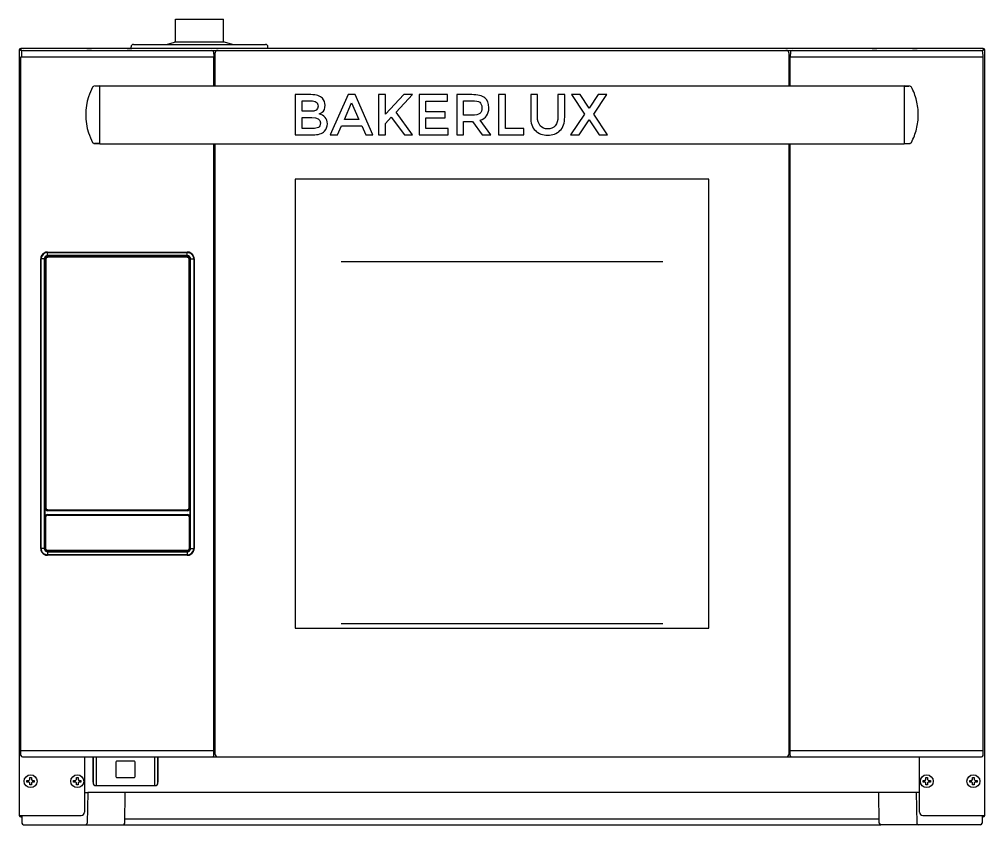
# Model space of a CAD drawing. Header units: millimetres. Extents: x -10733 to -5990, y 4258 to 7122.
# Drawn here: x -7986 to -7386, y 5611 to 6112 of the extents above; entities that cross this region are included whole.
import ezdxf

# ---------------------------------------------------------------- set-up
doc = ezdxf.new("R2010")
doc.units = ezdxf.units.MM
doc.header["$LTSCALE"] = 346.5
doc.layers.get('0').update_dxf_attribs({"linetype": 'CONTINUOUS'})
doc.layers.add('ASSI', color=7, linetype='CONTINUOUS')
doc.layers.add('GEOM', color=7, linetype='CONTINUOUS')

msp = doc.modelspace()

# ---------------------------------------------------------------- linework, layer by layer
at = {"color": 7, "linetype": 'Continuous'}
for p, q in [((-7986.04, 6092.8), (-7986.04, 5617.1)), ((-7985.85, 6092.8), (-7986.04, 6092.8)), ((-7985.85, 6092.8), (-7985.22, 6092.8)), ((-7985.14, 6093.51), (-7985.14, 6093.7)), ((-7386.94, 6093.7), (-7985.14, 6093.7)), ((-7985.14, 6093.51), (-7985.14, 6092.88)), ((-7984.52, 6092.08), (-7985.14, 6092.7)), ((-7985.04, 6092.8), (-7984.44, 6092.19)), ((-7984.73, 6091.51), (-7984.78, 6088.5)), ((-7983.73, 6092.5), (-7388.36, 6092.5)), ((-7943.99, 6092.5), (-7943.99, 6092.55)), ((-7943.99, 6092.55), (-7941.09, 6092.55)), ((-7941.09, 6092.5), (-7941.09, 6092.55)), ((-7918.99, 6092.5), (-7918.99, 6092.55)), ((-7918.99, 6092.55), (-7916.09, 6092.55)), ((-7916.09, 6092.5), (-7916.09, 6092.55)), ((-7865.29, 6091.51), (-7865.24, 6088.5)), ((-7864.54, 6090.5), (-7864.54, 6070.5)), ((-7507.54, 6070.5), (-7507.54, 6090.5)), ((-7506.79, 6091.51), (-7506.84, 6088.5)), ((-7455.99, 6092.55), (-7453.09, 6092.55)), ((-7455.99, 6092.5), (-7455.99, 6092.55)), ((-7453.09, 6092.5), (-7453.09, 6092.55)), ((-7430.99, 6092.55), (-7428.09, 6092.55)), ((-7430.99, 6092.5), (-7430.99, 6092.55)), ((-7428.09, 6092.5), (-7428.09, 6092.55)), ((-7387.64, 6092.19), (-7387.04, 6092.8)), ((-7386.94, 6092.7), (-7387.56, 6092.08)), ((-7387.36, 6091.51), (-7387.3, 6088.5)), ((-7386.94, 6093.51), (-7386.94, 6093.7)), ((-7386.94, 6093.51), (-7386.94, 6092.88)), ((-7386.23, 6092.8), (-7386.86, 6092.8)), ((-7386.23, 6092.8), (-7386.04, 6092.8)), ((-7386.04, 5617.1), (-7386.04, 6092.8)), ((-7985.04, 5657.5), (-7985.04, 6088.5)), ((-7985.04, 6088.5), (-7865.04, 6088.5)), ((-7983.4, 6088.5), (-7866.62, 6088.5)), ((-7865.04, 6088.5), (-7865.04, 6070.5)), ((-7865.04, 6070.5), (-7865.04, 6088.5)), ((-7865.04, 6088.5), (-7864.54, 6088.5)), ((-7507.54, 6088.5), (-7507.15, 6088.5)), ((-7507.04, 6088.5), (-7387.04, 6088.5)), ((-7507.04, 6070.5), (-7507.04, 6088.5)), ((-7507.04, 6070.5), (-7507.04, 6088.5)), ((-7505.46, 6088.5), (-7388.68, 6088.5)), ((-7387.04, 5657.5), (-7387.04, 6088.5)), ((-7936.04, 6070.38), (-7939.62, 6070.25)), ((-7936.04, 6070.28), (-7939.12, 6070.18)), ((-7936.04, 6034.49), (-7936.04, 6070.5)), ((-7936.04, 6070.5), (-7436.04, 6070.5)), ((-7432.46, 6070.25), (-7436.05, 6070.38)), ((-7436.04, 6070.5), (-7436.04, 6034.49)), ((-7436.04, 6070.28), (-7432.97, 6070.18)), ((-7814.54, 6065), (-7814.54, 6040)), ((-7804.81, 6065), (-7814.54, 6065)), ((-7810.32, 6054.63), (-7810.32, 6061.1)), ((-7810.32, 6061.1), (-7804.92, 6061.1)), ((-7781.74, 6065), (-7792.76, 6040)), ((-7777.24, 6065), (-7781.74, 6065)), ((-7766.22, 6040), (-7777.24, 6065)), ((-7762.75, 6065), (-7762.75, 6040)), ((-7758.53, 6065), (-7762.75, 6065)), ((-7747.09, 6065), (-7758.53, 6052.8)), ((-7758.53, 6052.8), (-7758.53, 6065)), ((-7751.77, 6054.05), (-7741.72, 6065)), ((-7741.72, 6065), (-7747.09, 6065)), ((-7737.57, 6065), (-7737.57, 6040)), ((-7720.01, 6065), (-7737.57, 6065)), ((-7733.35, 6054.41), (-7733.35, 6061.03)), ((-7733.35, 6061.03), (-7720.01, 6061.03)), ((-7720.01, 6061.03), (-7720.01, 6065)), ((-7714.18, 6065), (-7714.18, 6040)), ((-7704.88, 6065), (-7714.18, 6065)), ((-7709.96, 6052.23), (-7709.96, 6061.17)), ((-7709.96, 6061.17), (-7704.6, 6061.17)), ((-7688.15, 6065), (-7688.15, 6040)), ((-7683.93, 6065), (-7688.15, 6065)), ((-7683.93, 6044), (-7683.93, 6065)), ((-7668.22, 6065), (-7668.22, 6050.98)), ((-7664, 6065), (-7668.22, 6065)), ((-7664, 6051.16), (-7664, 6065)), ((-7651.27, 6065), (-7651.27, 6051.16)), ((-7647.05, 6065), (-7651.27, 6065)), ((-7647.05, 6050.98), (-7647.05, 6065)), ((-7642.76, 6065), (-7634.78, 6052.84)), ((-7637.54, 6065), (-7642.76, 6065)), ((-7631.96, 6056.56), (-7637.54, 6065)), ((-7626.2, 6065), (-7631.78, 6056.56)), ((-7628.95, 6052.84), (-7620.98, 6065)), ((-7620.98, 6065), (-7626.2, 6065)), ((-7804.96, 6054.63), (-7810.32, 6054.63)), ((-7784.03, 6049.58), (-7779.49, 6059.88)), ((-7779.49, 6059.88), (-7774.95, 6049.58)), ((-7741.58, 6040), (-7751.77, 6054.05)), ((-7721.37, 6054.41), (-7733.35, 6054.41)), ((-7721.37, 6050.66), (-7721.37, 6054.41)), ((-7631.78, 6056.56), (-7631.96, 6056.56)), ((-7810.32, 6043.9), (-7810.32, 6050.73)), ((-7810.32, 6050.73), (-7804.24, 6050.73)), ((-7774.95, 6049.58), (-7784.03, 6049.58)), ((-7758.53, 6047.01), (-7754.88, 6050.94)), ((-7754.88, 6050.94), (-7746.59, 6040)), ((-7733.35, 6043.97), (-7733.35, 6050.66)), ((-7733.35, 6050.66), (-7721.37, 6050.66)), ((-7704.71, 6052.23), (-7709.96, 6052.23)), ((-7709.96, 6040), (-7709.96, 6048.4)), ((-7709.96, 6048.4), (-7704.42, 6048.4)), ((-7704.42, 6048.4), (-7698.45, 6040)), ((-7693.08, 6040), (-7699.63, 6049.08)), ((-7634.78, 6052.84), (-7643.37, 6040)), ((-7638.11, 6040), (-7631.96, 6049.4)), ((-7631.96, 6049.4), (-7631.78, 6049.4)), ((-7631.78, 6049.4), (-7625.63, 6040)), ((-7620.37, 6040), (-7628.95, 6052.84)), ((-7803.7, 6043.9), (-7810.32, 6043.9)), ((-7788.25, 6040), (-7785.75, 6045.68)), ((-7785.75, 6045.68), (-7773.23, 6045.68)), ((-7773.23, 6045.68), (-7770.73, 6040)), ((-7758.53, 6040), (-7758.53, 6047.01)), ((-7719.58, 6043.97), (-7733.35, 6043.97)), ((-7719.58, 6040), (-7719.58, 6043.97)), ((-7672.52, 6044), (-7683.93, 6044)), ((-7672.52, 6040), (-7672.52, 6044)), ((-7814.54, 6040), (-7803.6, 6040)), ((-7792.76, 6040), (-7788.25, 6040)), ((-7770.73, 6040), (-7766.22, 6040)), ((-7762.75, 6040), (-7758.53, 6040)), ((-7746.59, 6040), (-7741.58, 6040)), ((-7737.57, 6040), (-7719.58, 6040)), ((-7714.18, 6040), (-7709.96, 6040)), ((-7698.45, 6040), (-7693.08, 6040)), ((-7688.15, 6040), (-7672.52, 6040)), ((-7643.37, 6040), (-7638.11, 6040)), ((-7625.63, 6040), (-7620.37, 6040)), ((-7939.62, 6034.74), (-7936.04, 6034.62)), ((-7936.04, 6034.71), (-7939.12, 6034.82)), ((-7936.04, 6034.5), (-7436.04, 6034.5)), ((-7865.04, 6034.5), (-7865.04, 5975.5)), ((-7865.04, 5657.5), (-7865.04, 6034.5)), ((-7864.54, 6034.5), (-7864.54, 5655.5)), ((-7507.54, 5655.5), (-7507.54, 6034.5)), ((-7507.04, 5657.5), (-7507.04, 6034.5)), ((-7507.04, 5657.5), (-7507.04, 6034.5)), ((-7436.05, 6034.62), (-7432.46, 6034.74)), ((-7436.04, 6034.71), (-7432.97, 6034.82)), ((-7814.54, 6012.5), (-7814.54, 5733.5)), ((-7557.54, 6012.5), (-7814.54, 6012.5)), ((-7557.54, 5733.5), (-7557.54, 6012.5)), ((-7865.04, 5770.5), (-7865.04, 5657.5)), ((-7814.54, 5733.5), (-7557.54, 5733.5)), ((-7984.99, 5654.48), (-7985.04, 5657.5)), ((-7985.04, 5657.5), (-7983.04, 5657.5)), ((-7985.04, 5657.5), (-7865.04, 5657.5)), ((-7983.99, 5653.5), (-7388.09, 5653.5)), ((-7945.54, 5653.5), (-7945.54, 5619.1)), ((-7940.19, 5637.85), (-7940.19, 5653.5)), ((-7940.19, 5637.85), (-7940.19, 5653.5)), ((-7940.04, 5653.5), (-7940.04, 5636.8)), ((-7938.04, 5636.05), (-7938.04, 5653.2)), ((-7902.04, 5653.2), (-7902.04, 5636.05)), ((-7900.04, 5636.8), (-7900.04, 5653.5)), ((-7899.89, 5653.5), (-7899.89, 5637.85)), ((-7899.89, 5653.5), (-7899.89, 5637.85)), ((-7865.09, 5654.48), (-7865.04, 5657.5)), ((-7865.04, 5657.5), (-7864.54, 5657.5)), ((-7507.54, 5657.5), (-7387.04, 5657.5)), ((-7507.04, 5657.5), (-7387.04, 5657.5)), ((-7506.99, 5654.48), (-7507.04, 5657.5)), ((-7426.54, 5619.1), (-7426.54, 5653.5)), ((-7387.09, 5654.48), (-7387.04, 5657.5)), ((-7926.04, 5650.3), (-7926.04, 5641.3)), ((-7914.54, 5650.8), (-7925.54, 5650.8)), ((-7914.04, 5641.3), (-7914.04, 5650.3)), ((-7900.04, 5650.8), (-7899.89, 5650.8)), ((-7979.54, 5639.4), (-7979.54, 5640.7)), ((-7979.54, 5640.7), (-7978.54, 5640.7)), ((-7978.54, 5640.7), (-7978.54, 5639.4)), ((-7950.54, 5639.4), (-7950.54, 5640.7)), ((-7950.54, 5640.7), (-7949.54, 5640.7)), ((-7949.54, 5640.7), (-7949.54, 5639.4)), ((-7925.54, 5640.8), (-7914.54, 5640.8)), ((-7900.04, 5640.8), (-7899.89, 5640.8)), ((-7422.54, 5640.7), (-7421.54, 5640.7)), ((-7422.54, 5639.4), (-7422.54, 5640.7)), ((-7421.54, 5640.7), (-7421.54, 5639.4)), ((-7393.54, 5640.7), (-7392.54, 5640.7)), ((-7393.54, 5639.4), (-7393.54, 5640.7)), ((-7392.54, 5640.7), (-7392.54, 5639.4)), ((-7981.34, 5637.9), (-7981.34, 5638.9)), ((-7981.34, 5638.9), (-7980.04, 5638.9)), ((-7980.04, 5637.9), (-7981.34, 5637.9)), ((-7980.04, 5638.9), (-7979.54, 5639.4)), ((-7979.54, 5637.4), (-7980.04, 5637.9)), ((-7979.54, 5636.1), (-7979.54, 5637.4)), ((-7978.54, 5636.1), (-7979.54, 5636.1)), ((-7978.54, 5639.4), (-7978.04, 5638.9)), ((-7978.04, 5637.9), (-7978.54, 5637.4)), ((-7978.54, 5637.4), (-7978.54, 5636.1)), ((-7978.04, 5638.9), (-7976.74, 5638.9)), ((-7976.74, 5637.9), (-7978.04, 5637.9)), ((-7976.74, 5638.9), (-7976.74, 5637.9)), ((-7952.34, 5637.9), (-7952.34, 5638.9)), ((-7952.34, 5638.9), (-7951.04, 5638.9)), ((-7951.04, 5637.9), (-7952.34, 5637.9)), ((-7951.04, 5638.9), (-7950.54, 5639.4)), ((-7950.54, 5637.4), (-7951.04, 5637.9)), ((-7950.54, 5636.1), (-7950.54, 5637.4)), ((-7949.54, 5636.1), (-7950.54, 5636.1)), ((-7949.54, 5639.4), (-7949.04, 5638.9)), ((-7949.04, 5637.9), (-7949.54, 5637.4)), ((-7949.54, 5637.4), (-7949.54, 5636.1)), ((-7949.04, 5638.9), (-7947.74, 5638.9)), ((-7947.74, 5637.9), (-7949.04, 5637.9)), ((-7947.74, 5638.9), (-7947.74, 5637.9)), ((-7939.04, 5635.8), (-7901.04, 5635.8)), ((-7424.34, 5638.9), (-7423.04, 5638.9)), ((-7424.34, 5637.9), (-7424.34, 5638.9)), ((-7423.04, 5637.9), (-7424.34, 5637.9)), ((-7423.04, 5638.9), (-7422.54, 5639.4)), ((-7422.54, 5637.4), (-7423.04, 5637.9)), ((-7422.54, 5636.1), (-7422.54, 5637.4)), ((-7421.54, 5636.1), (-7422.54, 5636.1)), ((-7421.54, 5639.4), (-7421.04, 5638.9)), ((-7421.04, 5637.9), (-7421.54, 5637.4)), ((-7421.54, 5637.4), (-7421.54, 5636.1)), ((-7421.04, 5638.9), (-7419.74, 5638.9)), ((-7419.74, 5637.9), (-7421.04, 5637.9)), ((-7419.74, 5638.9), (-7419.74, 5637.9)), ((-7395.34, 5638.9), (-7394.04, 5638.9)), ((-7395.34, 5637.9), (-7395.34, 5638.9)), ((-7394.04, 5637.9), (-7395.34, 5637.9)), ((-7394.04, 5638.9), (-7393.54, 5639.4)), ((-7393.54, 5637.4), (-7394.04, 5637.9)), ((-7393.54, 5636.1), (-7393.54, 5637.4)), ((-7392.54, 5636.1), (-7393.54, 5636.1)), ((-7392.54, 5639.4), (-7392.04, 5638.9)), ((-7392.04, 5637.9), (-7392.54, 5637.4)), ((-7392.54, 5637.4), (-7392.54, 5636.1)), ((-7392.04, 5638.9), (-7390.74, 5638.9)), ((-7390.74, 5637.9), (-7392.04, 5637.9)), ((-7390.74, 5638.9), (-7390.74, 5637.9)), ((-7945.54, 5631.4), (-7943.54, 5631.4)), ((-7943.54, 5631.4), (-7943.87, 5612.38)), ((-7428.54, 5631.4), (-7943.54, 5631.4)), ((-7920.52, 5612.38), (-7920.19, 5631.4)), ((-7451.56, 5612.38), (-7451.89, 5631.4)), ((-7426.54, 5631.4), (-7428.54, 5631.4)), ((-7428.54, 5631.4), (-7428.21, 5612.38)), ((-7986.04, 5617.1), (-7947.54, 5617.1)), ((-7985.14, 5617), (-7984.42, 5617)), ((-7985.14, 5616.2), (-7984.41, 5616.2)), ((-7984.42, 5617.1), (-7984.38, 5612.39)), ((-7424.54, 5617.1), (-7386.04, 5617.1)), ((-7387.67, 5617.1), (-7387.71, 5612.39)), ((-7386.94, 5617), (-7387.67, 5617)), ((-7386.94, 5616.2), (-7387.67, 5616.2)), ((-7983.38, 5611.4), (-7921.52, 5611.4)), ((-7451.6, 5614.8), (-7920.48, 5614.8)), ((-7388.71, 5611.4), (-7450.56, 5611.4))]:
    msp.add_line(p, q, dxfattribs=at)
at = {"color": 9, "linetype": 'Continuous'}
for p, q in [((-7968.47, 5967.17), (-7968.47, 5967.18)), ((-7968.47, 5967.17), (-7881.62, 5967.17)), ((-7968.46, 5965.5), (-7968.46, 5966.94)), ((-7968.46, 5966.94), (-7881.63, 5966.94)), ((-7968.46, 5964.98), (-7968.46, 5965.5)), ((-7968.46, 5964.71), (-7968.46, 5964.98)), ((-7881.63, 5964.98), (-7968.46, 5964.98)), ((-7881.62, 5964.71), (-7968.46, 5964.71)), ((-7968.4, 5964.13), (-7968.4, 5964.26)), ((-7968.4, 5964.01), (-7968.4, 5964.13)), ((-7881.68, 5964.13), (-7881.68, 5964.26)), ((-7881.68, 5964.01), (-7881.68, 5964.13)), ((-7881.63, 5965.5), (-7881.63, 5966.94)), ((-7881.63, 5964.98), (-7881.63, 5965.5)), ((-7881.62, 5964.71), (-7881.63, 5964.95)), ((-7881.62, 5967.17), (-7881.61, 5967.18)), ((-7972.71, 5962.92), (-7972.72, 5962.93)), ((-7972.71, 5783.07), (-7972.71, 5962.92)), ((-7971.29, 5962.91), (-7972.49, 5962.91)), ((-7972.49, 5783.08), (-7972.49, 5962.91)), ((-7970.53, 5962.91), (-7971.29, 5962.91)), ((-7970.53, 5962.91), (-7970.53, 5783.08)), ((-7970.25, 5962.91), (-7970.5, 5962.91)), ((-7970.25, 5962.91), (-7970.25, 5783.08)), ((-7969.67, 5962.86), (-7969.8, 5962.86)), ((-7969.8, 5808.14), (-7969.8, 5962.5)), ((-7969.55, 5962.86), (-7969.67, 5962.86)), ((-7880.53, 5962.86), (-7880.41, 5962.86)), ((-7880.41, 5962.86), (-7880.28, 5962.86)), ((-7880.28, 5962.5), (-7880.28, 5808.14)), ((-7879.83, 5962.91), (-7879.56, 5962.91)), ((-7879.83, 5783.08), (-7879.83, 5962.91)), ((-7879.56, 5783.08), (-7879.56, 5962.91)), ((-7879.56, 5962.91), (-7878.79, 5962.91)), ((-7878.79, 5962.91), (-7877.6, 5962.91)), ((-7877.6, 5962.91), (-7877.6, 5783.08)), ((-7877.37, 5962.92), (-7877.36, 5962.93)), ((-7877.37, 5962.92), (-7877.37, 5783.07)), ((-7969.67, 5808.14), (-7969.8, 5808.14)), ((-7969.55, 5808.14), (-7969.67, 5808.14)), ((-7970.15, 5783.04), (-7970.15, 5802.45)), ((-7970.15, 5802.45), (-7969.9, 5802.45)), ((-7969.9, 5783.04), (-7969.9, 5802.45)), ((-7969.9, 5802.45), (-7969.81, 5802.37)), ((-7969.79, 5802.37), (-7969.81, 5802.37)), ((-7969.81, 5802.25), (-7969.81, 5802.37)), ((-7969.81, 5783.25), (-7969.81, 5802.25)), ((-7969.74, 5802.37), (-7969.79, 5802.37)), ((-7968.5, 5804.1), (-7881.59, 5804.1)), ((-7968.5, 5804.1), (-7968.5, 5803.85)), ((-7968.5, 5803.85), (-7968.41, 5803.76)), ((-7968.5, 5803.85), (-7881.59, 5803.85)), ((-7968.44, 5806.7), (-7968.4, 5806.74)), ((-7968.41, 5803.74), (-7968.41, 5803.76)), ((-7968.41, 5803.76), (-7968.24, 5803.76)), ((-7968.41, 5803.73), (-7968.41, 5803.74)), ((-7968.4, 5806.99), (-7968.4, 5806.87)), ((-7968.4, 5806.87), (-7968.4, 5806.74)), ((-7881.68, 5806.74), (-7968.4, 5806.74)), ((-7968.24, 5803.76), (-7881.84, 5803.76)), ((-7881.84, 5803.76), (-7881.67, 5803.76)), ((-7881.68, 5806.99), (-7881.68, 5806.87)), ((-7881.68, 5806.87), (-7881.68, 5806.74)), ((-7881.65, 5806.7), (-7881.68, 5806.74)), ((-7881.59, 5803.85), (-7881.67, 5803.76)), ((-7881.67, 5803.74), (-7881.67, 5803.76)), ((-7881.67, 5803.73), (-7881.67, 5803.74)), ((-7881.59, 5804.1), (-7881.59, 5803.85)), ((-7880.34, 5802.37), (-7880.29, 5802.37)), ((-7880.29, 5802.37), (-7880.27, 5802.37)), ((-7880.19, 5802.45), (-7880.27, 5802.37)), ((-7880.27, 5802.37), (-7880.27, 5802.25)), ((-7880.27, 5802.25), (-7880.27, 5783.25)), ((-7879.94, 5802.45), (-7880.19, 5802.45)), ((-7880.19, 5802.45), (-7880.19, 5783.04)), ((-7879.94, 5802.45), (-7879.94, 5783.04)), ((-7972.71, 5783.07), (-7972.72, 5783.06)), ((-7971.29, 5783.08), (-7972.49, 5783.08)), ((-7970.53, 5783.08), (-7971.29, 5783.08)), ((-7970.25, 5783.08), (-7970.53, 5783.08)), ((-7970.15, 5783.04), (-7969.9, 5783.04)), ((-7969.9, 5783.04), (-7969.81, 5783.13)), ((-7969.81, 5783.13), (-7969.81, 5783.25)), ((-7969.79, 5783.13), (-7969.81, 5783.13)), ((-7969.74, 5783.13), (-7969.79, 5783.13)), ((-7968.5, 5781.64), (-7968.41, 5781.73)), ((-7968.5, 5781.39), (-7968.5, 5781.64)), ((-7881.59, 5781.64), (-7968.5, 5781.64)), ((-7881.59, 5781.39), (-7968.5, 5781.39)), ((-7881.62, 5778.83), (-7968.47, 5778.83)), ((-7968.47, 5778.83), (-7968.47, 5778.82)), ((-7968.46, 5781.29), (-7881.62, 5781.29)), ((-7968.46, 5781.29), (-7968.46, 5781.04)), ((-7968.46, 5781.01), (-7968.46, 5780.5)), ((-7968.46, 5781.01), (-7881.63, 5781.01)), ((-7968.46, 5780.5), (-7968.46, 5779.05)), ((-7881.63, 5779.05), (-7968.46, 5779.05)), ((-7968.41, 5781.77), (-7968.41, 5781.75)), ((-7968.41, 5781.75), (-7968.41, 5781.73)), ((-7968.24, 5781.73), (-7968.41, 5781.73)), ((-7881.84, 5781.73), (-7968.24, 5781.73)), ((-7881.67, 5781.73), (-7881.84, 5781.73)), ((-7881.67, 5781.77), (-7881.67, 5781.75)), ((-7881.67, 5781.75), (-7881.67, 5781.73)), ((-7881.59, 5781.64), (-7881.67, 5781.73)), ((-7881.62, 5781.29), (-7881.63, 5781.01)), ((-7881.63, 5781.01), (-7881.63, 5780.5)), ((-7881.63, 5780.5), (-7881.63, 5779.05)), ((-7881.62, 5778.83), (-7881.61, 5778.82)), ((-7881.59, 5781.39), (-7881.59, 5781.64)), ((-7880.34, 5783.13), (-7880.29, 5783.13)), ((-7880.29, 5783.13), (-7880.27, 5783.13)), ((-7880.27, 5783.25), (-7880.27, 5783.13)), ((-7880.19, 5783.04), (-7880.27, 5783.13)), ((-7879.94, 5783.04), (-7880.19, 5783.04)), ((-7879.83, 5783.08), (-7879.59, 5783.08)), ((-7879.56, 5783.08), (-7878.79, 5783.08)), ((-7878.79, 5783.08), (-7877.6, 5783.08)), ((-7877.37, 5783.07), (-7877.36, 5783.06))]:
    msp.add_line(p, q, dxfattribs=at)
at = {"color": 2, "linetype": 'Continuous'}
for p, q in [((-7786.04, 5961.4), (-7586.04, 5961.4)), ((-7786.04, 5736.4), (-7586.04, 5736.4))]:
    msp.add_line(p, q, dxfattribs=at)
msp.add_line((-7921.52, 5611.4), (-7450.56, 5611.4))
at = {"color": 9, "linetype": 'Continuous'}
for points in [[(-7881.62, 5964.71), (-7881.63, 5964.8), (-7881.63, 5964.9), (-7881.63, 5964.98)], [(-7970.25, 5962.91), (-7970.35, 5962.91), (-7970.44, 5962.91), (-7970.53, 5962.91)], [(-7968.46, 5781.29), (-7968.46, 5781.19), (-7968.46, 5781.1), (-7968.46, 5781.01)], [(-7879.83, 5783.08), (-7879.73, 5783.08), (-7879.64, 5783.08), (-7879.56, 5783.08)]]:
    msp.add_lwpolyline(points, dxfattribs=at)
at = {"color": 7, "linetype": 'Continuous'}
for centre in [(-7979.04, 5638.4), (-7950.04, 5638.4), (-7422.04, 5638.4), (-7393.04, 5638.4)]:
    msp.add_circle(centre, 4, dxfattribs=at)
for centre, radius, start, end in [((-7985.14, 6092.8), 0.9, 90, 180), ((-7985.14, 6092.8), 0.1, 90, 180), ((-7983.73, 6091.5), 1, 90, 179), ((-7866.29, 6091.5), 1, 1, 90), ((-7862.54, 6090.5), 2, 90, 180), ((-7509.54, 6090.5), 2, 0, 90), ((-7505.79, 6091.5), 1, 90, 179), ((-7388.36, 6091.5), 1, 1, 90), ((-7386.94, 6092.8), 0.9, 0, 90), ((-7386.94, 6092.8), 0.1, 0, 90), ((-7908.2, 6052.45), 36.6, 151.84192, 162.05076), ((-7908.31, 6052.5), 36.48, 162.06464, 197.9354), ((-7908.2, 6052.54), 36.6, 197.94928, 208.15808), ((-7983.99, 5654.5), 1, 181, 270), ((-7937.44, 5653.2), 0.6, 149.66827, 180), ((-7902.64, 5653.2), 0.6, 0, 30.33173), ((-7866.09, 5654.5), 1, 270, 359), ((-7862.54, 5655.5), 2, 180, 270), ((-7509.54, 5655.5), 2, 270, 0), ((-7505.99, 5654.5), 1, 181, 270), ((-7388.09, 5654.5), 1, 270, 359), ((-7925.54, 5650.3), 0.5, 90, 180), ((-7914.54, 5650.3), 0.5, 0, 90), ((-7925.54, 5641.3), 0.5, 180, 270), ((-7914.54, 5641.3), 0.5, 270, 0), ((-7939.89, 5637.85), 0.3, 180, 239.99593), ((-7939.89, 5637.85), 0.3, 180, 240), ((-7939.04, 5636.8), 1, 180, 270), ((-7938.29, 5636.05), 0.25, 270, 0), ((-7901.79, 5636.05), 0.25, 180, 270), ((-7901.04, 5636.8), 1, 270, 0), ((-7900.19, 5637.85), 0.3, 300.00407, 0), ((-7900.19, 5637.85), 0.3, 300, 360), ((-7985.14, 5617.1), 0.9, 180, 270), ((-7985.14, 5617.1), 0.1, 180, 270), ((-7947.54, 5619.1), 2, 270, 0), ((-7424.54, 5619.1), 2, 180, 270), ((-7386.94, 5617.1), 0.9, 270, 0), ((-7386.94, 5617.1), 0.1, 270, 0), ((-7983.38, 5612.4), 1, 180.5, 270), ((-7944.87, 5612.4), 1, 270, 359), ((-7921.52, 5612.4), 1, 270, 359), ((-7450.56, 5612.4), 1, 181, 270), ((-7427.21, 5612.4), 1, 181, 270), ((-7388.71, 5612.4), 1, 270, 359.5)]:
    msp.add_arc(centre, radius, start, end, dxfattribs=at)
at = {"color": 9, "linetype": 'Continuous'}
for centre, radius, start, end in [((-7968.46, 5962.92), 4.25, 162.84151, 168.04752), ((-7968.45, 5962.92), 4.26, 153.03693, 162.82757), ((-7968.45, 5962.91), 4.03, 98.97584, 171.40524), ((-7968.46, 5962.92), 4.26, 144.22945, 153.02025), ((-7968.46, 5962.92), 4.25, 137.9545, 144.22719), ((-7968.46, 5962.91), 4.26, 131.05687, 137.94539), ((-7968.46, 5962.92), 4.25, 124.25659, 131.05082), ((-7968.46, 5962.91), 4.26, 118.42283, 124.25413), ((-7968.46, 5962.91), 4.26, 107.33611, 118.40734), ((-7968.46, 5962.91), 4.25, 102.04861, 107.32018), ((-7968.46, 5962.91), 4.26, 92.48161, 102.03745), ((-7968.45, 5962.91), 4.03, 90.04591, 98.98082), ((-7968.46, 5962.93), 4.24, 90.0409, 92.47617), ((-7881.68, 5962.85), 1.41, 72.47117, 89.924), ((-7881.63, 5962.91), 4.03, 81.3986, 89.95547), ((-7881.62, 5962.93), 4.24, 87.66926, 89.95968), ((-7881.62, 5962.91), 4.26, 78.05788, 87.66298), ((-7881.62, 5962.92), 4.25, 72.84151, 78.04752), ((-7881.62, 5962.91), 4.26, 63.03693, 72.82757), ((-7881.62, 5962.91), 4.26, 54.22945, 63.02025), ((-7881.63, 5962.91), 4.03, 8.97578, 61.04081), ((-7881.62, 5962.92), 4.25, 47.9545, 54.22719), ((-7881.63, 5962.91), 4.26, 41.05687, 47.94539), ((-7881.62, 5962.92), 4.25, 34.25659, 41.05082), ((-7881.62, 5962.92), 4.26, 28.42283, 34.25413), ((-7881.63, 5962.92), 4.26, 17.33611, 28.40734), ((-7881.62, 5962.92), 4.25, 12.04861, 17.32018), ((-7968.45, 5962.92), 4.26, 168.05788, 177.66298), ((-7968.47, 5962.92), 4.24, 177.66926, 179.95968), ((-7968.46, 5962.91), 4.03, 171.3986, 179.95547), ((-7968.39, 5962.85), 1.41, 162.47117, 179.924), ((-7881.63, 5962.91), 4.03, 0.04591, 8.98082), ((-7881.63, 5962.92), 4.26, 2.48161, 12.03745), ((-7881.61, 5962.92), 4.24, 0.0409, 2.47617), ((-7881.69, 5808.14), 1.41, 342.47117, 359.924), ((-7968.5, 5802.45), 1.65, 89.98583, 180.01417), ((-7968.49, 5802.45), 1.41, 165.3672, 179.9758), ((-7968.41, 5802.35), 1.41, 90.08818, 108.93286), ((-7968.5, 5802.45), 1.41, 90.0108, 103.73492), ((-7968.4, 5808.15), 1.41, 252.47117, 269.924), ((-7881.68, 5802.36), 1.41, 73.60618, 89.93414), ((-7881.58, 5802.45), 1.65, 359.98583, 90.01417), ((-7881.59, 5802.44), 1.41, 75.3672, 89.9758), ((-7881.68, 5802.36), 1.41, 0.08818, 18.93286), ((-7881.59, 5802.45), 1.41, 0.0108, 13.73492), ((-7968.47, 5783.08), 4.24, 180.0409, 182.47617), ((-7968.45, 5783.08), 4.26, 182.48161, 192.03745), ((-7968.46, 5783.08), 4.25, 192.04861, 197.32018), ((-7968.45, 5783.08), 4.26, 197.33611, 208.40734), ((-7968.46, 5783.09), 4.03, 180.04591, 188.98082), ((-7968.45, 5783.09), 4.03, 188.97578, 241.04081), ((-7968.46, 5783.08), 4.26, 208.42283, 214.25413), ((-7968.46, 5783.08), 4.25, 214.25659, 221.05082), ((-7968.46, 5783.08), 4.26, 221.05687, 227.94539), ((-7968.46, 5783.08), 4.25, 227.9545, 234.22719), ((-7968.46, 5783.08), 4.26, 234.22945, 243.02025), ((-7968.46, 5783.08), 4.26, 243.03693, 252.82757), ((-7968.5, 5783.04), 1.65, 179.98583, 270.01417), ((-7968.49, 5783.04), 1.41, 180.0108, 193.73492), ((-7968.4, 5783.13), 1.41, 180.08818, 198.93286), ((-7968.46, 5783.08), 4.25, 252.84151, 258.04752), ((-7968.46, 5783.08), 4.26, 258.05788, 267.66298), ((-7968.45, 5783.08), 4.03, 261.3986, 269.95547), ((-7968.5, 5783.05), 1.41, 255.3672, 269.9758), ((-7968.41, 5783.14), 1.41, 253.60618, 269.93414), ((-7968.46, 5783.07), 4.24, 267.66926, 269.95968), ((-7881.68, 5783.14), 1.41, 270.08818, 288.93286), ((-7881.63, 5783.08), 4.03, 270.04591, 278.98082), ((-7881.62, 5783.07), 4.24, 270.0409, 272.47617), ((-7881.58, 5783.04), 1.65, 269.98583, 0.01417), ((-7881.59, 5783.05), 1.41, 270.0108, 283.73492), ((-7881.62, 5783.08), 4.26, 272.48161, 282.03745), ((-7881.63, 5783.09), 4.03, 278.97584, 351.40524), ((-7881.62, 5783.08), 4.25, 282.04861, 287.32018), ((-7881.62, 5783.08), 4.26, 287.33611, 298.40734), ((-7881.59, 5783.04), 1.41, 345.3672, 359.9758), ((-7881.62, 5783.08), 4.26, 298.42283, 304.25413), ((-7881.62, 5783.08), 4.25, 304.25659, 311.05082), ((-7881.63, 5783.08), 4.26, 311.05687, 317.94539), ((-7881.62, 5783.08), 4.25, 317.9545, 324.22719), ((-7881.62, 5783.08), 4.26, 324.22945, 333.02025), ((-7881.63, 5783.08), 4.26, 333.03693, 342.82757), ((-7881.63, 5783.09), 4.03, 351.3986, 359.95547), ((-7881.62, 5783.08), 4.25, 342.84151, 348.04752), ((-7881.63, 5783.08), 4.26, 348.05788, 357.66298), ((-7881.61, 5783.08), 4.24, 357.66926, 359.95968)]:
    msp.add_arc(centre, radius, start, end, dxfattribs=at)
at = {"color": 7, "linetype": 'Continuous'}
for centre, major_axis, ratio, start_param, end_param in [((-7968.47, 5962.92), (-3.01, 3.01), 0.998783, 0.52312, 0.784789), ((-7968.47, 5962.92), (-3.01, 3.01), 0.998783, -0.523121, 0.52312), ((-7968.47, 5962.92), (-3.01, 3.01), 0.998783, -0.784789, -0.523121), ((-7881.61, 5962.92), (3.01, 3.01), 0.998783, 0.52312, 0.784789), ((-7881.61, 5962.92), (3.01, 3.01), 0.998783, 5.760065, 6.806306), ((-7881.61, 5962.92), (3.01, 3.01), 0.998783, 5.498396, 5.760065), ((-7968.47, 5783.07), (3.01, 3.01), 0.998783, 2.356803, 2.618472), ((-7968.47, 5783.07), (3.01, 3.01), 0.998783, 2.618472, 3.664713), ((-7968.47, 5783.07), (3.01, 3.01), 0.998783, 3.664713, 3.926382), ((-7881.61, 5783.07), (-3.01, 3.01), 0.998783, 2.356803, 2.618472), ((-7881.61, 5783.07), (-3.01, 3.01), 0.998783, 2.618472, 3.664713), ((-7881.61, 5783.07), (-3.01, 3.01), 0.998783, 3.664713, 3.926382), ((-7940.29, 5637.93), (-0.25, 0), 0.176327, 3.141593, 4.298887)]:
    msp.add_ellipse(centre, major_axis=major_axis, ratio=ratio, start_param=start_param, end_param=end_param, dxfattribs=at)
for points, knots in [([(-7985.85, 6092.8), (-7985.75, 6092.78), (-7985.51, 6092.74), (-7985.27, 6092.71), (-7985.14, 6092.7)], [0, 0, 0, 0, 0.444743, 1, 1, 1, 1]), ([(-7985.22, 6092.8), (-7985.22, 6092.79), (-7985.19, 6092.75), (-7985.16, 6092.72), (-7985.14, 6092.7)], [0, 0, 0, 0, 0.232177, 1, 1, 1, 1]), ([(-7985.14, 6093.51), (-7985.12, 6093.4), (-7985.09, 6093.17), (-7985.06, 6092.93), (-7985.04, 6092.8)], [0, 0, 0, 0, 0.444743, 1, 1, 1, 1]), ([(-7985.14, 6092.88), (-7985.13, 6092.87), (-7985.1, 6092.85), (-7985.07, 6092.82), (-7985.04, 6092.8)], [0, 0, 0, 0, 0.232177, 1, 1, 1, 1]), ([(-7386.94, 6093.51), (-7386.96, 6093.4), (-7387, 6093.17), (-7387.02, 6092.93), (-7387.04, 6092.8)], [0, 0, 0, 0, 0.444743, 1, 1, 1, 1]), ([(-7386.94, 6092.88), (-7386.95, 6092.87), (-7386.99, 6092.85), (-7387.02, 6092.82), (-7387.04, 6092.8)], [0, 0, 0, 0, 0.232177, 1, 1, 1, 1]), ([(-7386.86, 6092.8), (-7386.87, 6092.79), (-7386.89, 6092.75), (-7386.92, 6092.72), (-7386.94, 6092.7)], [0, 0, 0, 0, 0.232177, 1, 1, 1, 1]), ([(-7386.23, 6092.8), (-7386.34, 6092.78), (-7386.57, 6092.74), (-7386.81, 6092.71), (-7386.94, 6092.7)], [0, 0, 0, 0, 0.444743, 1, 1, 1, 1]), ([(-7431.61, 6035.27), (-7430.21, 6037.9), (-7428.03, 6043.53), (-7426.92, 6052.5), (-7428.03, 6061.46), (-7430.21, 6067.09), (-7431.61, 6069.72)], [0, 0, 0, 0, 0.25, 0.5, 0.75, 1, 1, 1, 1])]:
    msp.add_open_spline(points, degree=3, knots=knots, dxfattribs=at)
for points in [[(-7940.47, 6069.72), (-7940.31, 6070.02), (-7939.95, 6070.24), (-7939.62, 6070.25)], [(-7432.46, 6070.25), (-7432.13, 6070.24), (-7431.77, 6070.02), (-7431.61, 6069.72)], [(-7804.92, 6061.1), (-7803.38, 6061.1), (-7802.24, 6060.81), (-7801.5, 6060.29)], [(-7800.45, 6064.37), (-7801.67, 6064.78), (-7803.13, 6065), (-7804.81, 6065)], [(-7801.5, 6060.29), (-7800.77, 6059.78), (-7800.38, 6058.92), (-7800.38, 6057.74)], [(-7797.7, 6062.74), (-7798.3, 6063.42), (-7799.23, 6063.96), (-7800.45, 6064.37)], [(-7795.98, 6058.38), (-7795.98, 6059.99), (-7796.55, 6061.46), (-7797.7, 6062.74)], [(-7696.69, 6063.07), (-7698.34, 6064.35), (-7701.09, 6065), (-7704.88, 6065)], [(-7704.6, 6061.17), (-7702.35, 6061.17), (-7700.77, 6060.85), (-7699.88, 6060.23)], [(-7699.88, 6060.23), (-7699.02, 6059.63), (-7698.55, 6058.52), (-7698.55, 6056.88)], [(-7694.23, 6056.88), (-7694.23, 6059.7), (-7695.05, 6061.78), (-7696.69, 6063.07)], [(-7800.38, 6057.74), (-7800.38, 6055.66), (-7801.92, 6054.63), (-7804.96, 6054.63)], [(-7798.77, 6053.38), (-7798.63, 6053.45), (-7798.3, 6053.66), (-7797.84, 6054.02)], [(-7797.84, 6054.02), (-7796.62, 6054.95), (-7795.98, 6056.41), (-7795.98, 6058.38)], [(-7698.55, 6056.88), (-7698.55, 6055.23), (-7698.98, 6054.05), (-7699.84, 6053.34)], [(-7699.63, 6049.08), (-7696.05, 6050.15), (-7694.23, 6052.73), (-7694.23, 6056.88)], [(-7804.24, 6050.73), (-7800.7, 6050.73), (-7798.91, 6049.62), (-7798.91, 6047.4)], [(-7799.66, 6052.98), (-7799.23, 6053.16), (-7798.95, 6053.3), (-7798.77, 6053.38)], [(-7795.98, 6050.87), (-7796.91, 6051.94), (-7798.12, 6052.62), (-7799.66, 6052.98)], [(-7794.58, 6046.94), (-7794.58, 6048.51), (-7795.05, 6049.8), (-7795.98, 6050.87)], [(-7699.84, 6053.34), (-7700.7, 6052.59), (-7702.35, 6052.23), (-7704.71, 6052.23)], [(-7668.22, 6050.98), (-7668.22, 6047.37), (-7667.26, 6044.58), (-7665.27, 6042.64)], [(-7662.3, 6045.71), (-7663.43, 6047.04), (-7664, 6048.87), (-7664, 6051.16)], [(-7651.27, 6051.16), (-7651.27, 6048.87), (-7651.84, 6047.04), (-7652.98, 6045.71)], [(-7650.03, 6042.65), (-7648.05, 6044.58), (-7647.05, 6047.37), (-7647.05, 6050.98)], [(-7800.16, 6044.61), (-7800.99, 6044.11), (-7802.17, 6043.9), (-7803.7, 6043.9)], [(-7803.6, 6040), (-7800.2, 6040), (-7797.8, 6040.75), (-7796.38, 6042.33)], [(-7798.91, 6047.4), (-7798.91, 6046.04), (-7799.34, 6045.11), (-7800.16, 6044.61)], [(-7796.38, 6042.33), (-7795.19, 6043.65), (-7794.58, 6045.18), (-7794.58, 6046.94)], [(-7665.27, 6042.64), (-7663.29, 6040.71), (-7660.75, 6039.75), (-7657.64, 6039.75)], [(-7657.64, 6043.72), (-7659.61, 6043.72), (-7661.14, 6044.36), (-7662.3, 6045.71)], [(-7652.98, 6045.71), (-7654.13, 6044.36), (-7655.71, 6043.72), (-7657.64, 6043.72)], [(-7657.64, 6039.75), (-7654.56, 6039.75), (-7652.02, 6040.71), (-7650.03, 6042.65)], [(-7939.62, 6034.74), (-7939.95, 6034.76), (-7940.31, 6034.98), (-7940.47, 6035.27)], [(-7431.61, 6035.27), (-7431.77, 6034.98), (-7432.13, 6034.76), (-7432.46, 6034.74)]]:
    msp.add_open_spline(points, degree=3, dxfattribs=at)
at = {"color": 9, "linetype": 'Continuous'}
for points, knots in [([(-7968.46, 5964.98), (-7968.98, 5964.98), (-7970.08, 5964.54), (-7970.53, 5963.44), (-7970.53, 5962.91)], [0, 0, 0, 0, 0.500075, 1, 1, 1, 1]), ([(-7968.46, 5964.71), (-7968.92, 5964.71), (-7969.87, 5964.33), (-7970.26, 5963.37), (-7970.25, 5962.91)], [0, 0, 0, 0, 0.500075, 1, 1, 1, 1]), ([(-7968.47, 5967.17), (-7968.46, 5967.16), (-7968.47, 5967.08), (-7968.46, 5967.01), (-7968.46, 5966.94)], [0, 0, 0, 0, 0.081765, 1, 1, 1, 1]), ([(-7881.62, 5967.17), (-7881.63, 5967.15), (-7881.61, 5967.07), (-7881.63, 5967), (-7881.63, 5966.94)], [0, 0, 0, 0, 0.284532, 1, 1, 1, 1]), ([(-7879.56, 5962.91), (-7879.56, 5963.44), (-7880, 5964.54), (-7881.1, 5964.98), (-7881.63, 5964.98)], [0, 0, 0, 0, 0.500075, 1, 1, 1, 1]), ([(-7879.83, 5962.91), (-7879.83, 5963.37), (-7880.21, 5964.33), (-7881.17, 5964.71), (-7881.62, 5964.71)], [0, 0, 0, 0, 0.500075, 1, 1, 1, 1]), ([(-7972.71, 5962.92), (-7972.7, 5962.91), (-7972.61, 5962.92), (-7972.54, 5962.91), (-7972.49, 5962.91)], [0, 0, 0, 0, 0.284532, 1, 1, 1, 1]), ([(-7877.37, 5962.92), (-7877.37, 5962.92), (-7877.45, 5962.92), (-7877.53, 5962.91), (-7877.6, 5962.91)], [0, 0, 0, 0, 0.081765, 1, 1, 1, 1]), ([(-7972.71, 5783.07), (-7972.71, 5783.08), (-7972.63, 5783.07), (-7972.56, 5783.08), (-7972.49, 5783.08)], [0, 0, 0, 0, 0.081765, 1, 1, 1, 1]), ([(-7970.53, 5783.08), (-7970.53, 5782.55), (-7970.08, 5781.46), (-7968.98, 5781.01), (-7968.46, 5781.01)], [0, 0, 0, 0, 0.500075, 1, 1, 1, 1]), ([(-7970.25, 5783.08), (-7970.26, 5782.62), (-7969.87, 5781.67), (-7968.92, 5781.28), (-7968.46, 5781.29)], [0, 0, 0, 0, 0.500075, 1, 1, 1, 1]), ([(-7968.47, 5778.83), (-7968.45, 5778.84), (-7968.47, 5778.93), (-7968.46, 5779), (-7968.46, 5779.05)], [0, 0, 0, 0, 0.284532, 1, 1, 1, 1]), ([(-7881.63, 5781.01), (-7881.1, 5781.01), (-7880, 5781.46), (-7879.56, 5782.55), (-7879.56, 5783.08)], [0, 0, 0, 0, 0.500075, 1, 1, 1, 1]), ([(-7881.62, 5778.83), (-7881.62, 5778.83), (-7881.62, 5778.91), (-7881.62, 5778.98), (-7881.63, 5779.05)], [0, 0, 0, 0, 0.081765, 1, 1, 1, 1]), ([(-7881.62, 5781.29), (-7881.17, 5781.28), (-7880.21, 5781.67), (-7879.83, 5782.62), (-7879.83, 5783.08)], [0, 0, 0, 0, 0.500075, 1, 1, 1, 1]), ([(-7877.37, 5783.07), (-7877.39, 5783.09), (-7877.47, 5783.07), (-7877.54, 5783.08), (-7877.6, 5783.08)], [0, 0, 0, 0, 0.284532, 1, 1, 1, 1])]:
    msp.add_open_spline(points, degree=3, knots=knots, dxfattribs=at)
for points in [[(-7969.73, 5963.28), (-7969.63, 5963.6), (-7969.4, 5963.89), (-7969.11, 5964.06)], [(-7969.11, 5964.06), (-7968.9, 5964.19), (-7968.65, 5964.26), (-7968.4, 5964.26)], [(-7968.98, 5963.85), (-7968.81, 5963.95), (-7968.6, 5964.01), (-7968.4, 5964.01)], [(-7881.68, 5964.01), (-7881.46, 5964.01), (-7881.24, 5963.94), (-7881.05, 5963.82)], [(-7881.26, 5964.19), (-7880.94, 5964.09), (-7880.65, 5963.85), (-7880.48, 5963.57)], [(-7881.03, 5966.9), (-7880.56, 5966.83), (-7880.09, 5966.67), (-7879.68, 5966.44)], [(-7969.55, 5962.86), (-7969.55, 5963.08), (-7969.48, 5963.3), (-7969.36, 5963.49)], [(-7969.36, 5963.49), (-7969.27, 5963.63), (-7969.13, 5963.76), (-7968.98, 5963.85)], [(-7881.05, 5963.82), (-7880.91, 5963.72), (-7880.78, 5963.59), (-7880.69, 5963.44)], [(-7880.69, 5963.44), (-7880.59, 5963.27), (-7880.53, 5963.06), (-7880.53, 5962.86)], [(-7880.48, 5963.57), (-7880.35, 5963.36), (-7880.28, 5963.1), (-7880.28, 5962.86)], [(-7969.61, 5807.43), (-7969.73, 5807.64), (-7969.8, 5807.89), (-7969.8, 5808.14)], [(-7969.39, 5807.55), (-7969.49, 5807.73), (-7969.55, 5807.94), (-7969.55, 5808.14)], [(-7880.53, 5808.14), (-7880.53, 5807.92), (-7880.6, 5807.69), (-7880.72, 5807.51)], [(-7969.85, 5802.81), (-7969.73, 5803.27), (-7969.29, 5803.7), (-7968.83, 5803.81)], [(-7969.81, 5802.37), (-7969.81, 5802.57), (-7969.76, 5802.78), (-7969.67, 5802.96)], [(-7969.67, 5802.96), (-7969.52, 5803.29), (-7969.21, 5803.57), (-7968.86, 5803.69)], [(-7968.82, 5806.8), (-7969.14, 5806.91), (-7969.44, 5807.14), (-7969.61, 5807.43)], [(-7969.03, 5807.18), (-7969.18, 5807.27), (-7969.3, 5807.4), (-7969.39, 5807.55)], [(-7968.4, 5806.99), (-7968.62, 5806.99), (-7968.85, 5807.06), (-7969.03, 5807.18)], [(-7881.1, 5807.15), (-7881.27, 5807.05), (-7881.48, 5806.99), (-7881.68, 5806.99)], [(-7880.97, 5806.93), (-7881.18, 5806.81), (-7881.44, 5806.74), (-7881.68, 5806.74)], [(-7881.28, 5803.71), (-7880.87, 5803.59), (-7880.49, 5803.22), (-7880.35, 5802.82)], [(-7881.23, 5803.81), (-7880.77, 5803.69), (-7880.34, 5803.25), (-7880.23, 5802.79)], [(-7880.72, 5807.51), (-7880.82, 5807.36), (-7880.95, 5807.24), (-7881.1, 5807.15)], [(-7880.35, 5807.72), (-7880.45, 5807.4), (-7880.68, 5807.1), (-7880.97, 5806.93)], [(-7969.06, 5779.1), (-7969.53, 5779.17), (-7969.99, 5779.33), (-7970.41, 5779.56)], [(-7968.85, 5781.69), (-7969.31, 5781.81), (-7969.74, 5782.24), (-7969.86, 5782.71)], [(-7968.8, 5781.79), (-7969.21, 5781.91), (-7969.59, 5782.27), (-7969.73, 5782.67)], [(-7880.23, 5782.69), (-7880.35, 5782.22), (-7880.79, 5781.8), (-7881.25, 5781.68)], [(-7880.41, 5782.53), (-7880.56, 5782.21), (-7880.87, 5781.93), (-7881.22, 5781.81)], [(-7880.27, 5783.13), (-7880.27, 5782.93), (-7880.32, 5782.72), (-7880.41, 5782.53)]]:
    msp.add_open_spline(points, degree=3, dxfattribs=at)
at = {"layer": 'ASSI', "color": 7, "linetype": 'Continuous'}
for p, q in [((-7889.04, 6097.7), (-7889.04, 6111.8)), ((-7889.04, 6111.8), (-7859.04, 6111.8)), ((-7859.04, 6097.7), (-7859.04, 6111.8)), ((-7894.54, 6096.2), (-7889.54, 6097.7)), ((-7858.54, 6097.7), (-7889.54, 6097.7)), ((-7853.54, 6096.2), (-7858.54, 6097.7))]:
    msp.add_line(p, q, dxfattribs=at)
at = {"layer": 'GEOM', "color": 7, "linetype": 'Continuous'}
for p, q in [((-7915.04, 6096.2), (-7833.04, 6096.2)), ((-7916.54, 6093.7), (-7916.54, 6094.7)), ((-7831.54, 6093.7), (-7831.54, 6094.7)), ((-7969.54, 5962.8), (-7969.54, 5808.2)), ((-7881.74, 5964), (-7968.34, 5964)), ((-7880.54, 5808.2), (-7880.54, 5962.8)), ((-7969.74, 5802.25), (-7969.74, 5783.25)), ((-7968.34, 5807), (-7881.74, 5807)), ((-7881.84, 5803.75), (-7968.24, 5803.75)), ((-7880.34, 5783.25), (-7880.34, 5802.25)), ((-7968.24, 5781.75), (-7881.84, 5781.75))]:
    msp.add_line(p, q, dxfattribs=at)
at = {"layer": 'GEOM', "color": 9, "linetype": 'Continuous'}
for p, q in [((-7968.44, 5964.54), (-7881.65, 5964.54)), ((-7968.44, 5964.54), (-7968.44, 5964.29)), ((-7968.44, 5964.29), (-7881.65, 5964.29)), ((-7881.65, 5964.54), (-7881.65, 5964.29)), ((-7970.08, 5808.1), (-7970.08, 5962.89)), ((-7970.08, 5962.89), (-7969.84, 5962.89)), ((-7969.84, 5808.1), (-7969.84, 5962.89)), ((-7880.25, 5962.89), (-7880.25, 5808.1)), ((-7880, 5962.89), (-7880.25, 5962.89)), ((-7880, 5962.89), (-7880, 5808.1)), ((-7970.08, 5808.1), (-7969.84, 5808.1)), ((-7881.65, 5806.7), (-7968.44, 5806.7)), ((-7968.44, 5806.45), (-7968.44, 5806.7)), ((-7881.65, 5806.45), (-7968.44, 5806.45)), ((-7881.65, 5806.45), (-7881.65, 5806.7))]:
    msp.add_line(p, q, dxfattribs=at)
at = {"layer": 'GEOM', "color": 7, "linetype": 'Continuous'}
for centre, radius, start, end in [((-7915.04, 6094.7), 1.5, 90, 180), ((-7833.04, 6094.7), 1.5, 0, 90), ((-7968.34, 5962.8), 1.2, 90, 180), ((-7881.74, 5962.8), 1.2, 0, 90), ((-7968.34, 5808.2), 1.2, 180, 270), ((-7881.74, 5808.2), 1.2, 270, 0), ((-7968.24, 5802.25), 1.5, 165, 180), ((-7968.24, 5802.25), 1.5, 150, 165), ((-7968.24, 5802.25), 1.5, 135, 150), ((-7968.24, 5802.25), 1.5, 120, 135), ((-7968.24, 5802.25), 1.5, 105, 120), ((-7968.24, 5802.25), 1.5, 90, 105), ((-7881.84, 5802.25), 1.5, 75, 90), ((-7881.84, 5802.25), 1.5, 60, 75), ((-7881.84, 5802.25), 1.5, 45, 60), ((-7881.84, 5802.25), 1.5, 30, 45), ((-7881.84, 5802.25), 1.5, 15, 30), ((-7881.84, 5802.25), 1.5, 0, 15), ((-7968.24, 5783.25), 1.5, 180, 195), ((-7968.24, 5783.25), 1.5, 195, 210), ((-7968.24, 5783.25), 1.5, 210, 225), ((-7968.24, 5783.25), 1.5, 225, 240), ((-7968.24, 5783.25), 1.5, 240, 255), ((-7968.24, 5783.25), 1.5, 255, 270), ((-7881.84, 5783.25), 1.5, 270, 285), ((-7881.84, 5783.25), 1.5, 285, 300), ((-7881.84, 5783.25), 1.5, 300, 315), ((-7881.84, 5783.25), 1.5, 315, 330), ((-7881.84, 5783.25), 1.5, 330, 345), ((-7881.84, 5783.25), 1.5, 345, 0)]:
    msp.add_arc(centre, radius, start, end, dxfattribs=at)
at = {"layer": 'GEOM', "color": 9, "linetype": 'Continuous'}
for centre, start, end in [((-7968.44, 5962.89), 89.98583, 180.01417), ((-7881.65, 5962.89), 359.98583, 90.01417), ((-7968.44, 5808.1), 179.98583, 270.01417), ((-7881.65, 5808.1), 269.98583, 0.01417)]:
    msp.add_arc(centre, 1.65, start, end, dxfattribs=at)
for points in [[(-7969.67, 5963.54), (-7969.55, 5963.77), (-7969.36, 5963.97), (-7969.14, 5964.1)], [(-7969.14, 5964.1), (-7968.93, 5964.22), (-7968.68, 5964.29), (-7968.44, 5964.29)], [(-7881.65, 5964.29), (-7881.42, 5964.29), (-7881.19, 5964.23), (-7880.99, 5964.13)], [(-7880.99, 5964.13), (-7880.77, 5964.01), (-7880.57, 5963.82), (-7880.44, 5963.6)], [(-7969.84, 5962.89), (-7969.84, 5963.12), (-7969.78, 5963.35), (-7969.67, 5963.54)], [(-7880.44, 5963.6), (-7880.32, 5963.39), (-7880.25, 5963.14), (-7880.25, 5962.89)], [(-7969.64, 5807.4), (-7969.77, 5807.61), (-7969.84, 5807.86), (-7969.84, 5808.1)], [(-7880.25, 5808.1), (-7880.25, 5807.88), (-7880.3, 5807.65), (-7880.41, 5807.45)], [(-7969.09, 5806.86), (-7969.32, 5806.98), (-7969.51, 5807.18), (-7969.64, 5807.4)], [(-7968.44, 5806.7), (-7968.66, 5806.7), (-7968.89, 5806.76), (-7969.09, 5806.86)], [(-7880.94, 5806.89), (-7881.15, 5806.77), (-7881.4, 5806.7), (-7881.65, 5806.7)], [(-7880.41, 5807.45), (-7880.53, 5807.22), (-7880.72, 5807.02), (-7880.94, 5806.89)]]:
    msp.add_open_spline(points, degree=3, dxfattribs=at)

doc.saveas('drawing.dxf')
